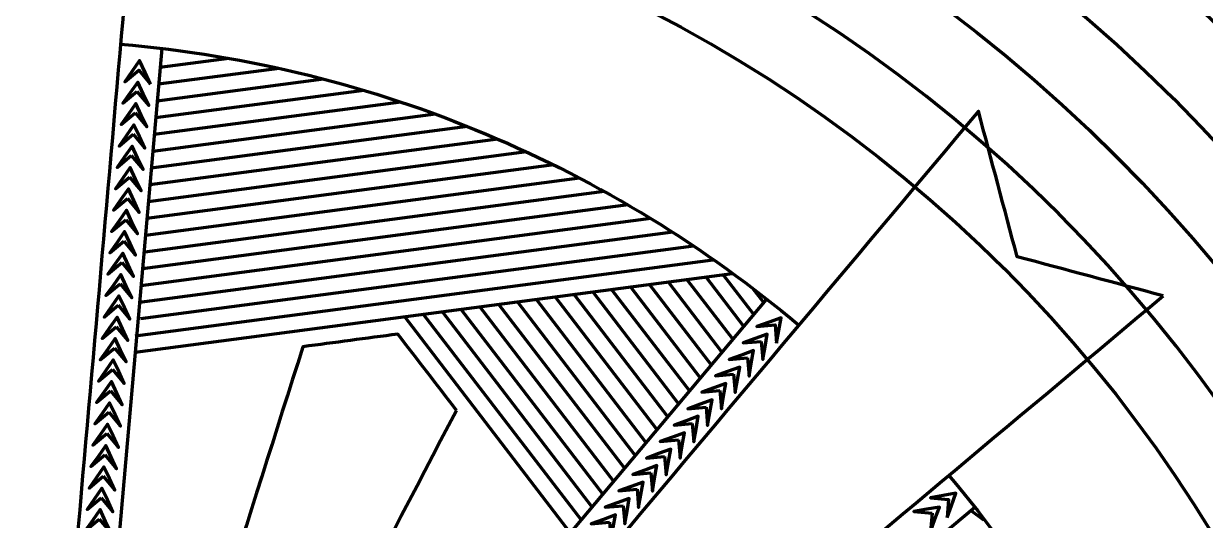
# Model space of a CAD drawing. Header units: inches. Extents: x -151 to 18, y -59 to 24.
# Drawn here: x -52.99 to -41.48, y 12.31 to 17.15 of the extents above; entities that cross this region are included whole.
import ezdxf

# ---------------------------------------------------------------- set-up
doc = ezdxf.new("R2010")
doc.units = ezdxf.units.IN
doc.header["$MEASUREMENT"] = 0
doc.layers.add('Layer 1', color=7, linetype='Continuous')

msp = doc.modelspace()

# ---------------------------------------------------------------- linework, layer by layer
at = {"layer": 'Layer 1', "color": 7, "lineweight": 70}
msp.add_open_spline([(-36.299, 5.116), (-36.299, 5.116), (-36.299, -10.879), (-36.299, -10.879), (-36.299, -10.879), (-41.895, -13.197), (-47.49, -15.515), (-53.085, -17.833), (-53.085, -17.833), (-58.683, -15.51), (-64.281, -13.188), (-69.878, -10.865), (-69.878, -10.865), (-69.878, -10.865), (-69.878, 5.116), (-69.878, 5.116), (-69.878, 5.116), (-69.878, 14.389), (-62.361, 21.906), (-53.089, 21.906), (-53.089, 21.906), (-43.816, 21.906), (-36.299, 14.389), (-36.299, 5.116)], degree=3, knots=[0, 0, 0, 0, 0.142857, 0.142857, 0.142857, 0.142857, 0.285714, 0.285714, 0.285714, 0.285714, 0.428571, 0.428571, 0.428571, 0.428571, 0.571429, 0.571429, 0.571429, 0.571429, 0.714286, 0.714286, 0.714286, 0.714286, 1, 1, 1, 1], dxfattribs=at)
at = {"layer": 'Layer 1', "color": 114, "lineweight": 70}
for points, knots in [([(-69.07, 5.116), (-69.07, 13.943), (-61.915, 21.098), (-53.089, 21.098), (-53.089, 21.098), (-44.263, 21.098), (-37.107, 13.943), (-37.107, 5.116)], [0, 0, 0, 0, 0.333333, 0.333333, 0.333333, 0.333333, 1, 1, 1, 1]), ([(-68.28, 5.116), (-68.28, 13.506), (-61.479, 20.308), (-53.089, 20.308), (-53.089, 20.308), (-44.699, 20.308), (-37.898, 13.506), (-37.898, 5.116)], [0, 0, 0, 0, 0.333333, 0.333333, 0.333333, 0.333333, 1, 1, 1, 1]), ([(-53.431, 9.121), (-53.657, 11.731), (-53.884, 14.341), (-54.111, 16.951), (-54.111, 16.951), (-54.189, 17.855), (-54.268, 18.76), (-54.346, 19.664), (-54.346, 19.664), (-53.924, 19.419), (-53.501, 19.175), (-53.078, 18.929), (-53.078, 18.929), (-52.654, 19.175), (-52.23, 19.419), (-51.806, 19.664), (-51.806, 19.664), (-52.114, 16.151), (-52.422, 12.638), (-52.732, 9.123)], [0, 0, 0, 0, 0.166667, 0.166667, 0.166667, 0.166667, 0.333333, 0.333333, 0.333333, 0.333333, 0.5, 0.5, 0.5, 0.5, 0.666667, 0.666667, 0.666667, 0.666667, 1, 1, 1, 1]), ([(-38.69, 5.117), (-38.69, 13.069), (-45.137, 19.515), (-53.089, 19.515), (-53.089, 19.515), (-61.041, 19.515), (-67.487, 13.069), (-67.487, 5.117), (-67.487, 5.117), (-67.487, 5.117), (-67.487, 5.117), (-67.487, 5.117), (-67.487, 5.117), (-67.487, 5.117), (-67.487, 5.121), (-67.487, 5.121), (-67.487, 5.121), (-67.487, 5.121), (-67.487, -10.861), (-67.487, -10.861), (-67.487, -10.861), (-67.487, -10.861), (-66.709, -10.861), (-66.709, -10.861), (-66.709, -10.861), (-66.709, -10.861), (-66.709, 5.121), (-66.709, 5.121)], [0, 0, 0, 0, 0.125, 0.125, 0.125, 0.125, 0.25, 0.25, 0.25, 0.25, 0.375, 0.375, 0.375, 0.375, 0.5, 0.5, 0.5, 0.5, 0.625, 0.625, 0.625, 0.625, 0.75, 0.75, 0.75, 0.75, 1, 1, 1, 1]), ([(-66.709, 5.117), (-66.709, 12.653), (-60.625, 18.762), (-53.089, 18.762), (-53.089, 18.762), (-45.553, 18.762), (-39.443, 12.653), (-39.443, 5.117)], [0, 0, 0, 0, 0.333333, 0.333333, 0.333333, 0.333333, 1, 1, 1, 1]), ([(-51.752, 16.562), (-51.752, 16.562), (-51.866, 16.698), (-51.866, 16.698), (-51.866, 16.698), (-51.866, 16.698), (-52.003, 16.583), (-52.003, 16.583), (-52.003, 16.583), (-52.003, 16.583), (-51.93, 16.687), (-51.93, 16.687), (-51.93, 16.687), (-51.93, 16.687), (-51.858, 16.79), (-51.858, 16.79), (-51.858, 16.79), (-51.858, 16.79), (-51.805, 16.676), (-51.805, 16.676), (-51.805, 16.676), (-51.805, 16.676), (-51.752, 16.562), (-51.752, 16.562)], [0, 0, 0, 0, 0.142857, 0.142857, 0.142857, 0.142857, 0.285714, 0.285714, 0.285714, 0.285714, 0.428571, 0.428571, 0.428571, 0.428571, 0.571429, 0.571429, 0.571429, 0.571429, 0.714286, 0.714286, 0.714286, 0.714286, 1, 1, 1, 1]), ([(-51.884, 16.49), (-51.884, 16.49), (-52.021, 16.375), (-52.021, 16.375), (-52.021, 16.375), (-52.021, 16.375), (-51.949, 16.478), (-51.949, 16.478), (-51.949, 16.478), (-51.949, 16.478), (-51.876, 16.582), (-51.876, 16.582), (-51.876, 16.582), (-51.876, 16.582), (-51.823, 16.468), (-51.823, 16.468), (-51.823, 16.468), (-51.823, 16.468), (-51.77, 16.353), (-51.77, 16.353), (-51.77, 16.353), (-51.77, 16.353), (-51.884, 16.49), (-51.884, 16.49)], [0, 0, 0, 0, 0.142857, 0.142857, 0.142857, 0.142857, 0.285714, 0.285714, 0.285714, 0.285714, 0.428571, 0.428571, 0.428571, 0.428571, 0.571429, 0.571429, 0.571429, 0.571429, 0.714286, 0.714286, 0.714286, 0.714286, 1, 1, 1, 1]), ([(-51.903, 16.282), (-51.903, 16.282), (-52.039, 16.167), (-52.039, 16.167), (-52.039, 16.167), (-52.039, 16.167), (-51.967, 16.27), (-51.967, 16.27), (-51.967, 16.27), (-51.967, 16.27), (-51.895, 16.373), (-51.895, 16.373), (-51.895, 16.373), (-51.895, 16.373), (-51.842, 16.259), (-51.842, 16.259), (-51.842, 16.259), (-51.842, 16.259), (-51.788, 16.145), (-51.788, 16.145), (-51.788, 16.145), (-51.788, 16.145), (-51.903, 16.282), (-51.903, 16.282)], [0, 0, 0, 0, 0.142857, 0.142857, 0.142857, 0.142857, 0.285714, 0.285714, 0.285714, 0.285714, 0.428571, 0.428571, 0.428571, 0.428571, 0.571429, 0.571429, 0.571429, 0.571429, 0.714286, 0.714286, 0.714286, 0.714286, 1, 1, 1, 1]), ([(-41.892, 14.5), (-44.594, 12.235), (-47.297, 9.968), (-49.999, 7.702), (-49.999, 7.702), (-50.073, 7.791), (-50.153, 7.878), (-50.237, 7.961), (-50.237, 7.961), (-50.32, 8.043), (-50.405, 8.122), (-50.495, 8.196), (-50.495, 8.196), (-48.226, 10.897), (-45.958, 13.597), (-43.69, 16.298), (-43.69, 16.298), (-43.564, 15.825), (-43.439, 15.353), (-43.313, 14.881), (-43.313, 14.881), (-42.839, 14.754), (-42.366, 14.627), (-41.892, 14.5)], [0, 0, 0, 0, 0.142857, 0.142857, 0.142857, 0.142857, 0.285714, 0.285714, 0.285714, 0.285714, 0.428571, 0.428571, 0.428571, 0.428571, 0.571429, 0.571429, 0.571429, 0.571429, 0.714286, 0.714286, 0.714286, 0.714286, 1, 1, 1, 1]), ([(-51.921, 16.073), (-51.921, 16.073), (-52.058, 15.959), (-52.058, 15.959), (-52.058, 15.959), (-52.058, 15.959), (-51.985, 16.062), (-51.985, 16.062), (-51.985, 16.062), (-51.985, 16.062), (-51.913, 16.165), (-51.913, 16.165), (-51.913, 16.165), (-51.913, 16.165), (-51.86, 16.051), (-51.86, 16.051), (-51.86, 16.051), (-51.86, 16.051), (-51.807, 15.937), (-51.807, 15.937), (-51.807, 15.937), (-51.807, 15.937), (-51.921, 16.073), (-51.921, 16.073)], [0, 0, 0, 0, 0.142857, 0.142857, 0.142857, 0.142857, 0.285714, 0.285714, 0.285714, 0.285714, 0.428571, 0.428571, 0.428571, 0.428571, 0.571429, 0.571429, 0.571429, 0.571429, 0.714286, 0.714286, 0.714286, 0.714286, 1, 1, 1, 1]), ([(-51.939, 15.865), (-51.939, 15.865), (-52.076, 15.751), (-52.076, 15.751), (-52.076, 15.751), (-52.076, 15.751), (-52.004, 15.854), (-52.004, 15.854), (-52.004, 15.854), (-52.004, 15.854), (-51.931, 15.957), (-51.931, 15.957), (-51.931, 15.957), (-51.931, 15.957), (-51.878, 15.843), (-51.878, 15.843), (-51.878, 15.843), (-51.878, 15.843), (-51.825, 15.729), (-51.825, 15.729), (-51.825, 15.729), (-51.825, 15.729), (-51.939, 15.865), (-51.939, 15.865)], [0, 0, 0, 0, 0.142857, 0.142857, 0.142857, 0.142857, 0.285714, 0.285714, 0.285714, 0.285714, 0.428571, 0.428571, 0.428571, 0.428571, 0.571429, 0.571429, 0.571429, 0.571429, 0.714286, 0.714286, 0.714286, 0.714286, 1, 1, 1, 1]), ([(-51.958, 15.657), (-51.958, 15.657), (-52.094, 15.543), (-52.094, 15.543), (-52.094, 15.543), (-52.094, 15.543), (-52.022, 15.646), (-52.022, 15.646), (-52.022, 15.646), (-52.022, 15.646), (-51.95, 15.749), (-51.95, 15.749), (-51.95, 15.749), (-51.95, 15.749), (-51.897, 15.635), (-51.897, 15.635), (-51.897, 15.635), (-51.897, 15.635), (-51.843, 15.521), (-51.843, 15.521), (-51.843, 15.521), (-51.843, 15.521), (-51.958, 15.657), (-51.958, 15.657)], [0, 0, 0, 0, 0.142857, 0.142857, 0.142857, 0.142857, 0.285714, 0.285714, 0.285714, 0.285714, 0.428571, 0.428571, 0.428571, 0.428571, 0.571429, 0.571429, 0.571429, 0.571429, 0.714286, 0.714286, 0.714286, 0.714286, 1, 1, 1, 1]), ([(-51.976, 15.449), (-51.976, 15.449), (-52.113, 15.335), (-52.113, 15.335), (-52.113, 15.335), (-52.113, 15.335), (-52.04, 15.438), (-52.04, 15.438), (-52.04, 15.438), (-52.04, 15.438), (-51.968, 15.541), (-51.968, 15.541), (-51.968, 15.541), (-51.968, 15.541), (-51.915, 15.427), (-51.915, 15.427), (-51.915, 15.427), (-51.915, 15.427), (-51.862, 15.313), (-51.862, 15.313), (-51.862, 15.313), (-51.862, 15.313), (-51.976, 15.449), (-51.976, 15.449)], [0, 0, 0, 0, 0.142857, 0.142857, 0.142857, 0.142857, 0.285714, 0.285714, 0.285714, 0.285714, 0.428571, 0.428571, 0.428571, 0.428571, 0.571429, 0.571429, 0.571429, 0.571429, 0.714286, 0.714286, 0.714286, 0.714286, 1, 1, 1, 1]), ([(-51.994, 15.241), (-51.994, 15.241), (-52.131, 15.126), (-52.131, 15.126), (-52.131, 15.126), (-52.131, 15.126), (-52.059, 15.23), (-52.059, 15.23), (-52.059, 15.23), (-52.059, 15.23), (-51.986, 15.333), (-51.986, 15.333), (-51.986, 15.333), (-51.986, 15.333), (-51.933, 15.219), (-51.933, 15.219), (-51.933, 15.219), (-51.933, 15.219), (-51.88, 15.104), (-51.88, 15.104), (-51.88, 15.104), (-51.88, 15.104), (-51.994, 15.241), (-51.994, 15.241)], [0, 0, 0, 0, 0.142857, 0.142857, 0.142857, 0.142857, 0.285714, 0.285714, 0.285714, 0.285714, 0.428571, 0.428571, 0.428571, 0.428571, 0.571429, 0.571429, 0.571429, 0.571429, 0.714286, 0.714286, 0.714286, 0.714286, 1, 1, 1, 1]), ([(-52.013, 15.033), (-52.013, 15.033), (-52.149, 14.918), (-52.149, 14.918), (-52.149, 14.918), (-52.149, 14.918), (-52.077, 15.021), (-52.077, 15.021), (-52.077, 15.021), (-52.077, 15.021), (-52.005, 15.125), (-52.005, 15.125), (-52.005, 15.125), (-52.005, 15.125), (-51.951, 15.01), (-51.951, 15.01), (-51.951, 15.01), (-51.951, 15.01), (-51.898, 14.896), (-51.898, 14.896), (-51.898, 14.896), (-51.898, 14.896), (-52.013, 15.033), (-52.013, 15.033)], [0, 0, 0, 0, 0.142857, 0.142857, 0.142857, 0.142857, 0.285714, 0.285714, 0.285714, 0.285714, 0.428571, 0.428571, 0.428571, 0.428571, 0.571429, 0.571429, 0.571429, 0.571429, 0.714286, 0.714286, 0.714286, 0.714286, 1, 1, 1, 1]), ([(-52.031, 14.825), (-52.031, 14.825), (-52.168, 14.71), (-52.168, 14.71), (-52.168, 14.71), (-52.168, 14.71), (-52.095, 14.813), (-52.095, 14.813), (-52.095, 14.813), (-52.095, 14.813), (-52.023, 14.916), (-52.023, 14.916), (-52.023, 14.916), (-52.023, 14.916), (-51.97, 14.802), (-51.97, 14.802), (-51.97, 14.802), (-51.97, 14.802), (-51.917, 14.688), (-51.917, 14.688), (-51.917, 14.688), (-51.917, 14.688), (-52.031, 14.825), (-52.031, 14.825)], [0, 0, 0, 0, 0.142857, 0.142857, 0.142857, 0.142857, 0.285714, 0.285714, 0.285714, 0.285714, 0.428571, 0.428571, 0.428571, 0.428571, 0.571429, 0.571429, 0.571429, 0.571429, 0.714286, 0.714286, 0.714286, 0.714286, 1, 1, 1, 1]), ([(-52.049, 14.616), (-52.049, 14.616), (-52.186, 14.502), (-52.186, 14.502), (-52.186, 14.502), (-52.186, 14.502), (-52.114, 14.605), (-52.114, 14.605), (-52.114, 14.605), (-52.114, 14.605), (-52.041, 14.708), (-52.041, 14.708), (-52.041, 14.708), (-52.041, 14.708), (-51.988, 14.594), (-51.988, 14.594), (-51.988, 14.594), (-51.988, 14.594), (-51.935, 14.48), (-51.935, 14.48), (-51.935, 14.48), (-51.935, 14.48), (-52.049, 14.616), (-52.049, 14.616)], [0, 0, 0, 0, 0.142857, 0.142857, 0.142857, 0.142857, 0.285714, 0.285714, 0.285714, 0.285714, 0.428571, 0.428571, 0.428571, 0.428571, 0.571429, 0.571429, 0.571429, 0.571429, 0.714286, 0.714286, 0.714286, 0.714286, 1, 1, 1, 1]), ([(-52.068, 14.408), (-52.068, 14.408), (-52.204, 14.294), (-52.204, 14.294), (-52.204, 14.294), (-52.204, 14.294), (-52.132, 14.397), (-52.132, 14.397), (-52.132, 14.397), (-52.132, 14.397), (-52.06, 14.5), (-52.06, 14.5), (-52.06, 14.5), (-52.06, 14.5), (-52.006, 14.386), (-52.006, 14.386), (-52.006, 14.386), (-52.006, 14.386), (-51.953, 14.272), (-51.953, 14.272), (-51.953, 14.272), (-51.953, 14.272), (-52.068, 14.408), (-52.068, 14.408)], [0, 0, 0, 0, 0.142857, 0.142857, 0.142857, 0.142857, 0.285714, 0.285714, 0.285714, 0.285714, 0.428571, 0.428571, 0.428571, 0.428571, 0.571429, 0.571429, 0.571429, 0.571429, 0.714286, 0.714286, 0.714286, 0.714286, 1, 1, 1, 1]), ([(-52.086, 14.2), (-52.086, 14.2), (-52.222, 14.086), (-52.222, 14.086), (-52.222, 14.086), (-52.222, 14.086), (-52.15, 14.189), (-52.15, 14.189), (-52.15, 14.189), (-52.15, 14.189), (-52.078, 14.292), (-52.078, 14.292), (-52.078, 14.292), (-52.078, 14.292), (-52.025, 14.178), (-52.025, 14.178), (-52.025, 14.178), (-52.025, 14.178), (-51.972, 14.064), (-51.972, 14.064), (-51.972, 14.064), (-51.972, 14.064), (-52.086, 14.2), (-52.086, 14.2)], [0, 0, 0, 0, 0.142857, 0.142857, 0.142857, 0.142857, 0.285714, 0.285714, 0.285714, 0.285714, 0.428571, 0.428571, 0.428571, 0.428571, 0.571429, 0.571429, 0.571429, 0.571429, 0.714286, 0.714286, 0.714286, 0.714286, 1, 1, 1, 1]), ([(-45.655, 14.039), (-45.655, 14.039), (-45.67, 14.217), (-45.67, 14.217), (-45.67, 14.217), (-45.67, 14.217), (-45.848, 14.201), (-45.848, 14.201), (-45.848, 14.201), (-45.848, 14.201), (-45.729, 14.244), (-45.729, 14.244), (-45.729, 14.244), (-45.729, 14.244), (-45.611, 14.287), (-45.611, 14.287), (-45.611, 14.287), (-45.611, 14.287), (-45.633, 14.163), (-45.633, 14.163), (-45.633, 14.163), (-45.633, 14.163), (-45.655, 14.039), (-45.655, 14.039)], [0, 0, 0, 0, 0.142857, 0.142857, 0.142857, 0.142857, 0.285714, 0.285714, 0.285714, 0.285714, 0.428571, 0.428571, 0.428571, 0.428571, 0.571429, 0.571429, 0.571429, 0.571429, 0.714286, 0.714286, 0.714286, 0.714286, 1, 1, 1, 1]), ([(-52.104, 13.992), (-52.104, 13.992), (-52.241, 13.877), (-52.241, 13.877), (-52.241, 13.877), (-52.241, 13.877), (-52.169, 13.981), (-52.169, 13.981), (-52.169, 13.981), (-52.169, 13.981), (-52.096, 14.084), (-52.096, 14.084), (-52.096, 14.084), (-52.096, 14.084), (-52.043, 13.97), (-52.043, 13.97), (-52.043, 13.97), (-52.043, 13.97), (-51.99, 13.856), (-51.99, 13.856), (-51.99, 13.856), (-51.99, 13.856), (-52.104, 13.992), (-52.104, 13.992)], [0, 0, 0, 0, 0.142857, 0.142857, 0.142857, 0.142857, 0.285714, 0.285714, 0.285714, 0.285714, 0.428571, 0.428571, 0.428571, 0.428571, 0.571429, 0.571429, 0.571429, 0.571429, 0.714286, 0.714286, 0.714286, 0.714286, 1, 1, 1, 1]), ([(-48.774, 13.385), (-49.591, 11.818), (-50.407, 10.252), (-51.223, 8.684), (-51.223, 8.684), (-51.327, 8.738), (-51.432, 8.788), (-51.54, 8.833), (-51.54, 8.833), (-51.647, 8.877), (-51.756, 8.918), (-51.868, 8.953), (-51.868, 8.953), (-51.335, 10.637), (-50.802, 12.321), (-50.269, 14.004), (-50.269, 14.004), (-49.96, 14.046), (-49.651, 14.086), (-49.343, 14.127), (-49.343, 14.127), (-49.153, 13.88), (-48.964, 13.633), (-48.774, 13.385)], [0, 0, 0, 0, 0.142857, 0.142857, 0.142857, 0.142857, 0.285714, 0.285714, 0.285714, 0.285714, 0.428571, 0.428571, 0.428571, 0.428571, 0.571429, 0.571429, 0.571429, 0.571429, 0.714286, 0.714286, 0.714286, 0.714286, 1, 1, 1, 1]), ([(-45.805, 14.057), (-45.805, 14.057), (-45.982, 14.041), (-45.982, 14.041), (-45.982, 14.041), (-45.982, 14.041), (-45.864, 14.084), (-45.864, 14.084), (-45.864, 14.084), (-45.864, 14.084), (-45.746, 14.127), (-45.746, 14.127), (-45.746, 14.127), (-45.746, 14.127), (-45.767, 14.003), (-45.767, 14.003), (-45.767, 14.003), (-45.767, 14.003), (-45.789, 13.879), (-45.789, 13.879), (-45.789, 13.879), (-45.789, 13.879), (-45.805, 14.057), (-45.805, 14.057)], [0, 0, 0, 0, 0.142857, 0.142857, 0.142857, 0.142857, 0.285714, 0.285714, 0.285714, 0.285714, 0.428571, 0.428571, 0.428571, 0.428571, 0.571429, 0.571429, 0.571429, 0.571429, 0.714286, 0.714286, 0.714286, 0.714286, 1, 1, 1, 1]), ([(-45.939, 13.897), (-45.939, 13.897), (-46.117, 13.881), (-46.117, 13.881), (-46.117, 13.881), (-46.117, 13.881), (-45.998, 13.924), (-45.998, 13.924), (-45.998, 13.924), (-45.998, 13.924), (-45.88, 13.967), (-45.88, 13.967), (-45.88, 13.967), (-45.88, 13.967), (-45.902, 13.843), (-45.902, 13.843), (-45.902, 13.843), (-45.902, 13.843), (-45.924, 13.719), (-45.924, 13.719), (-45.924, 13.719), (-45.924, 13.719), (-45.939, 13.897), (-45.939, 13.897)], [0, 0, 0, 0, 0.142857, 0.142857, 0.142857, 0.142857, 0.285714, 0.285714, 0.285714, 0.285714, 0.428571, 0.428571, 0.428571, 0.428571, 0.571429, 0.571429, 0.571429, 0.571429, 0.714286, 0.714286, 0.714286, 0.714286, 1, 1, 1, 1]), ([(-52.123, 13.784), (-52.123, 13.784), (-52.259, 13.669), (-52.259, 13.669), (-52.259, 13.669), (-52.259, 13.669), (-52.187, 13.772), (-52.187, 13.772), (-52.187, 13.772), (-52.187, 13.772), (-52.115, 13.876), (-52.115, 13.876), (-52.115, 13.876), (-52.115, 13.876), (-52.061, 13.762), (-52.061, 13.762), (-52.061, 13.762), (-52.061, 13.762), (-52.008, 13.647), (-52.008, 13.647), (-52.008, 13.647), (-52.008, 13.647), (-52.123, 13.784), (-52.123, 13.784)], [0, 0, 0, 0, 0.142857, 0.142857, 0.142857, 0.142857, 0.285714, 0.285714, 0.285714, 0.285714, 0.428571, 0.428571, 0.428571, 0.428571, 0.571429, 0.571429, 0.571429, 0.571429, 0.714286, 0.714286, 0.714286, 0.714286, 1, 1, 1, 1]), ([(-46.074, 13.737), (-46.074, 13.737), (-46.251, 13.721), (-46.251, 13.721), (-46.251, 13.721), (-46.251, 13.721), (-46.133, 13.764), (-46.133, 13.764), (-46.133, 13.764), (-46.133, 13.764), (-46.014, 13.807), (-46.014, 13.807), (-46.014, 13.807), (-46.014, 13.807), (-46.036, 13.683), (-46.036, 13.683), (-46.036, 13.683), (-46.036, 13.683), (-46.058, 13.559), (-46.058, 13.559), (-46.058, 13.559), (-46.058, 13.559), (-46.074, 13.737), (-46.074, 13.737)], [0, 0, 0, 0, 0.142857, 0.142857, 0.142857, 0.142857, 0.285714, 0.285714, 0.285714, 0.285714, 0.428571, 0.428571, 0.428571, 0.428571, 0.571429, 0.571429, 0.571429, 0.571429, 0.714286, 0.714286, 0.714286, 0.714286, 1, 1, 1, 1]), ([(-52.141, 13.576), (-52.141, 13.576), (-52.277, 13.461), (-52.277, 13.461), (-52.277, 13.461), (-52.277, 13.461), (-52.205, 13.564), (-52.205, 13.564), (-52.205, 13.564), (-52.205, 13.564), (-52.133, 13.667), (-52.133, 13.667), (-52.133, 13.667), (-52.133, 13.667), (-52.08, 13.553), (-52.08, 13.553), (-52.08, 13.553), (-52.08, 13.553), (-52.027, 13.439), (-52.027, 13.439), (-52.027, 13.439), (-52.027, 13.439), (-52.141, 13.576), (-52.141, 13.576)], [0, 0, 0, 0, 0.142857, 0.142857, 0.142857, 0.142857, 0.285714, 0.285714, 0.285714, 0.285714, 0.428571, 0.428571, 0.428571, 0.428571, 0.571429, 0.571429, 0.571429, 0.571429, 0.714286, 0.714286, 0.714286, 0.714286, 1, 1, 1, 1]), ([(-46.208, 13.577), (-46.208, 13.577), (-46.385, 13.561), (-46.385, 13.561), (-46.385, 13.561), (-46.385, 13.561), (-46.267, 13.604), (-46.267, 13.604), (-46.267, 13.604), (-46.267, 13.604), (-46.149, 13.647), (-46.149, 13.647), (-46.149, 13.647), (-46.149, 13.647), (-46.171, 13.523), (-46.171, 13.523), (-46.171, 13.523), (-46.171, 13.523), (-46.192, 13.399), (-46.192, 13.399), (-46.192, 13.399), (-46.192, 13.399), (-46.208, 13.577), (-46.208, 13.577)], [0, 0, 0, 0, 0.142857, 0.142857, 0.142857, 0.142857, 0.285714, 0.285714, 0.285714, 0.285714, 0.428571, 0.428571, 0.428571, 0.428571, 0.571429, 0.571429, 0.571429, 0.571429, 0.714286, 0.714286, 0.714286, 0.714286, 1, 1, 1, 1]), ([(-46.342, 13.417), (-46.342, 13.417), (-46.52, 13.401), (-46.52, 13.401), (-46.52, 13.401), (-46.52, 13.401), (-46.401, 13.444), (-46.401, 13.444), (-46.401, 13.444), (-46.401, 13.444), (-46.283, 13.487), (-46.283, 13.487), (-46.283, 13.487), (-46.283, 13.487), (-46.305, 13.363), (-46.305, 13.363), (-46.305, 13.363), (-46.305, 13.363), (-46.327, 13.239), (-46.327, 13.239), (-46.327, 13.239), (-46.327, 13.239), (-46.342, 13.417), (-46.342, 13.417)], [0, 0, 0, 0, 0.142857, 0.142857, 0.142857, 0.142857, 0.285714, 0.285714, 0.285714, 0.285714, 0.428571, 0.428571, 0.428571, 0.428571, 0.571429, 0.571429, 0.571429, 0.571429, 0.714286, 0.714286, 0.714286, 0.714286, 1, 1, 1, 1]), ([(-52.159, 13.367), (-52.159, 13.367), (-52.296, 13.253), (-52.296, 13.253), (-52.296, 13.253), (-52.296, 13.253), (-52.224, 13.356), (-52.224, 13.356), (-52.224, 13.356), (-52.224, 13.356), (-52.151, 13.459), (-52.151, 13.459), (-52.151, 13.459), (-52.151, 13.459), (-52.098, 13.345), (-52.098, 13.345), (-52.098, 13.345), (-52.098, 13.345), (-52.045, 13.231), (-52.045, 13.231), (-52.045, 13.231), (-52.045, 13.231), (-52.159, 13.367), (-52.159, 13.367)], [0, 0, 0, 0, 0.142857, 0.142857, 0.142857, 0.142857, 0.285714, 0.285714, 0.285714, 0.285714, 0.428571, 0.428571, 0.428571, 0.428571, 0.571429, 0.571429, 0.571429, 0.571429, 0.714286, 0.714286, 0.714286, 0.714286, 1, 1, 1, 1]), ([(-52.178, 13.159), (-52.178, 13.159), (-52.314, 13.045), (-52.314, 13.045), (-52.314, 13.045), (-52.314, 13.045), (-52.242, 13.148), (-52.242, 13.148), (-52.242, 13.148), (-52.242, 13.148), (-52.17, 13.251), (-52.17, 13.251), (-52.17, 13.251), (-52.17, 13.251), (-52.116, 13.137), (-52.116, 13.137), (-52.116, 13.137), (-52.116, 13.137), (-52.063, 13.023), (-52.063, 13.023), (-52.063, 13.023), (-52.063, 13.023), (-52.178, 13.159), (-52.178, 13.159)], [0, 0, 0, 0, 0.142857, 0.142857, 0.142857, 0.142857, 0.285714, 0.285714, 0.285714, 0.285714, 0.428571, 0.428571, 0.428571, 0.428571, 0.571429, 0.571429, 0.571429, 0.571429, 0.714286, 0.714286, 0.714286, 0.714286, 1, 1, 1, 1]), ([(-46.477, 13.257), (-46.477, 13.257), (-46.654, 13.241), (-46.654, 13.241), (-46.654, 13.241), (-46.654, 13.241), (-46.536, 13.284), (-46.536, 13.284), (-46.536, 13.284), (-46.536, 13.284), (-46.418, 13.327), (-46.418, 13.327), (-46.418, 13.327), (-46.418, 13.327), (-46.439, 13.203), (-46.439, 13.203), (-46.439, 13.203), (-46.439, 13.203), (-46.461, 13.079), (-46.461, 13.079), (-46.461, 13.079), (-46.461, 13.079), (-46.477, 13.257), (-46.477, 13.257)], [0, 0, 0, 0, 0.142857, 0.142857, 0.142857, 0.142857, 0.285714, 0.285714, 0.285714, 0.285714, 0.428571, 0.428571, 0.428571, 0.428571, 0.571429, 0.571429, 0.571429, 0.571429, 0.714286, 0.714286, 0.714286, 0.714286, 1, 1, 1, 1]), ([(-46.611, 13.097), (-46.611, 13.097), (-46.789, 13.081), (-46.789, 13.081), (-46.789, 13.081), (-46.789, 13.081), (-46.67, 13.124), (-46.67, 13.124), (-46.67, 13.124), (-46.67, 13.124), (-46.552, 13.167), (-46.552, 13.167), (-46.552, 13.167), (-46.552, 13.167), (-46.574, 13.043), (-46.574, 13.043), (-46.574, 13.043), (-46.574, 13.043), (-46.596, 12.919), (-46.596, 12.919), (-46.596, 12.919), (-46.596, 12.919), (-46.611, 13.097), (-46.611, 13.097)], [0, 0, 0, 0, 0.142857, 0.142857, 0.142857, 0.142857, 0.285714, 0.285714, 0.285714, 0.285714, 0.428571, 0.428571, 0.428571, 0.428571, 0.571429, 0.571429, 0.571429, 0.571429, 0.714286, 0.714286, 0.714286, 0.714286, 1, 1, 1, 1]), ([(-52.196, 12.951), (-52.196, 12.951), (-52.332, 12.837), (-52.332, 12.837), (-52.332, 12.837), (-52.332, 12.837), (-52.26, 12.94), (-52.26, 12.94), (-52.26, 12.94), (-52.26, 12.94), (-52.188, 13.043), (-52.188, 13.043), (-52.188, 13.043), (-52.188, 13.043), (-52.135, 12.929), (-52.135, 12.929), (-52.135, 12.929), (-52.135, 12.929), (-52.082, 12.815), (-52.082, 12.815), (-52.082, 12.815), (-52.082, 12.815), (-52.196, 12.951), (-52.196, 12.951)], [0, 0, 0, 0, 0.142857, 0.142857, 0.142857, 0.142857, 0.285714, 0.285714, 0.285714, 0.285714, 0.428571, 0.428571, 0.428571, 0.428571, 0.571429, 0.571429, 0.571429, 0.571429, 0.714286, 0.714286, 0.714286, 0.714286, 1, 1, 1, 1]), ([(-46.746, 12.937), (-46.746, 12.937), (-46.923, 12.921), (-46.923, 12.921), (-46.923, 12.921), (-46.923, 12.921), (-46.805, 12.964), (-46.805, 12.964), (-46.805, 12.964), (-46.805, 12.964), (-46.686, 13.007), (-46.686, 13.007), (-46.686, 13.007), (-46.686, 13.007), (-46.708, 12.883), (-46.708, 12.883), (-46.708, 12.883), (-46.708, 12.883), (-46.73, 12.759), (-46.73, 12.759), (-46.73, 12.759), (-46.73, 12.759), (-46.746, 12.937), (-46.746, 12.937)], [0, 0, 0, 0, 0.142857, 0.142857, 0.142857, 0.142857, 0.285714, 0.285714, 0.285714, 0.285714, 0.428571, 0.428571, 0.428571, 0.428571, 0.571429, 0.571429, 0.571429, 0.571429, 0.714286, 0.714286, 0.714286, 0.714286, 1, 1, 1, 1]), ([(-52.214, 12.743), (-52.214, 12.743), (-52.351, 12.629), (-52.351, 12.629), (-52.351, 12.629), (-52.351, 12.629), (-52.279, 12.732), (-52.279, 12.732), (-52.279, 12.732), (-52.279, 12.732), (-52.206, 12.835), (-52.206, 12.835), (-52.206, 12.835), (-52.206, 12.835), (-52.153, 12.721), (-52.153, 12.721), (-52.153, 12.721), (-52.153, 12.721), (-52.1, 12.607), (-52.1, 12.607), (-52.1, 12.607), (-52.1, 12.607), (-52.214, 12.743), (-52.214, 12.743)], [0, 0, 0, 0, 0.142857, 0.142857, 0.142857, 0.142857, 0.285714, 0.285714, 0.285714, 0.285714, 0.428571, 0.428571, 0.428571, 0.428571, 0.571429, 0.571429, 0.571429, 0.571429, 0.714286, 0.714286, 0.714286, 0.714286, 1, 1, 1, 1]), ([(-46.88, 12.777), (-46.88, 12.777), (-47.057, 12.761), (-47.057, 12.761), (-47.057, 12.761), (-47.057, 12.761), (-46.939, 12.804), (-46.939, 12.804), (-46.939, 12.804), (-46.939, 12.804), (-46.821, 12.847), (-46.821, 12.847), (-46.821, 12.847), (-46.821, 12.847), (-46.843, 12.723), (-46.843, 12.723), (-46.843, 12.723), (-46.843, 12.723), (-46.864, 12.599), (-46.864, 12.599), (-46.864, 12.599), (-46.864, 12.599), (-46.88, 12.777), (-46.88, 12.777)], [0, 0, 0, 0, 0.142857, 0.142857, 0.142857, 0.142857, 0.285714, 0.285714, 0.285714, 0.285714, 0.428571, 0.428571, 0.428571, 0.428571, 0.571429, 0.571429, 0.571429, 0.571429, 0.714286, 0.714286, 0.714286, 0.714286, 1, 1, 1, 1]), ([(-47.014, 12.617), (-47.014, 12.617), (-47.192, 12.601), (-47.192, 12.601), (-47.192, 12.601), (-47.192, 12.601), (-47.073, 12.644), (-47.073, 12.644), (-47.073, 12.644), (-47.073, 12.644), (-46.955, 12.687), (-46.955, 12.687), (-46.955, 12.687), (-46.955, 12.687), (-46.977, 12.563), (-46.977, 12.563), (-46.977, 12.563), (-46.977, 12.563), (-46.999, 12.439), (-46.999, 12.439), (-46.999, 12.439), (-46.999, 12.439), (-47.014, 12.617), (-47.014, 12.617)], [0, 0, 0, 0, 0.142857, 0.142857, 0.142857, 0.142857, 0.285714, 0.285714, 0.285714, 0.285714, 0.428571, 0.428571, 0.428571, 0.428571, 0.571429, 0.571429, 0.571429, 0.571429, 0.714286, 0.714286, 0.714286, 0.714286, 1, 1, 1, 1]), ([(-52.233, 12.535), (-52.233, 12.535), (-52.369, 12.42), (-52.369, 12.42), (-52.369, 12.42), (-52.369, 12.42), (-52.297, 12.524), (-52.297, 12.524), (-52.297, 12.524), (-52.297, 12.524), (-52.225, 12.627), (-52.225, 12.627), (-52.225, 12.627), (-52.225, 12.627), (-52.171, 12.513), (-52.171, 12.513), (-52.171, 12.513), (-52.171, 12.513), (-52.118, 12.398), (-52.118, 12.398), (-52.118, 12.398), (-52.118, 12.398), (-52.233, 12.535), (-52.233, 12.535)], [0, 0, 0, 0, 0.142857, 0.142857, 0.142857, 0.142857, 0.285714, 0.285714, 0.285714, 0.285714, 0.428571, 0.428571, 0.428571, 0.428571, 0.571429, 0.571429, 0.571429, 0.571429, 0.714286, 0.714286, 0.714286, 0.714286, 1, 1, 1, 1]), ([(-43.996, 12.341), (-43.996, 12.341), (-43.981, 12.518), (-43.981, 12.518), (-43.981, 12.518), (-43.981, 12.518), (-44.158, 12.534), (-44.158, 12.534), (-44.158, 12.534), (-44.158, 12.534), (-44.034, 12.556), (-44.034, 12.556), (-44.034, 12.556), (-44.034, 12.556), (-43.91, 12.578), (-43.91, 12.578), (-43.91, 12.578), (-43.91, 12.578), (-43.953, 12.459), (-43.953, 12.459), (-43.953, 12.459), (-43.953, 12.459), (-43.996, 12.341), (-43.996, 12.341)], [0, 0, 0, 0, 0.142857, 0.142857, 0.142857, 0.142857, 0.285714, 0.285714, 0.285714, 0.285714, 0.428571, 0.428571, 0.428571, 0.428571, 0.571429, 0.571429, 0.571429, 0.571429, 0.714286, 0.714286, 0.714286, 0.714286, 1, 1, 1, 1]), ([(-47.149, 12.457), (-47.149, 12.457), (-47.326, 12.441), (-47.326, 12.441), (-47.326, 12.441), (-47.326, 12.441), (-47.208, 12.484), (-47.208, 12.484), (-47.208, 12.484), (-47.208, 12.484), (-47.09, 12.527), (-47.09, 12.527), (-47.09, 12.527), (-47.09, 12.527), (-47.111, 12.403), (-47.111, 12.403), (-47.111, 12.403), (-47.111, 12.403), (-47.133, 12.279), (-47.133, 12.279), (-47.133, 12.279), (-47.133, 12.279), (-47.149, 12.457), (-47.149, 12.457)], [0, 0, 0, 0, 0.142857, 0.142857, 0.142857, 0.142857, 0.285714, 0.285714, 0.285714, 0.285714, 0.428571, 0.428571, 0.428571, 0.428571, 0.571429, 0.571429, 0.571429, 0.571429, 0.714286, 0.714286, 0.714286, 0.714286, 1, 1, 1, 1]), ([(-44.141, 12.384), (-44.141, 12.384), (-44.318, 12.4), (-44.318, 12.4), (-44.318, 12.4), (-44.318, 12.4), (-44.194, 12.422), (-44.194, 12.422), (-44.194, 12.422), (-44.194, 12.422), (-44.07, 12.444), (-44.07, 12.444), (-44.07, 12.444), (-44.07, 12.444), (-44.113, 12.325), (-44.113, 12.325), (-44.113, 12.325), (-44.113, 12.325), (-44.157, 12.207), (-44.157, 12.207), (-44.157, 12.207), (-44.157, 12.207), (-44.141, 12.384), (-44.141, 12.384)], [0, 0, 0, 0, 0.142857, 0.142857, 0.142857, 0.142857, 0.285714, 0.285714, 0.285714, 0.285714, 0.428571, 0.428571, 0.428571, 0.428571, 0.571429, 0.571429, 0.571429, 0.571429, 0.714286, 0.714286, 0.714286, 0.714286, 1, 1, 1, 1]), ([(-52.251, 12.327), (-52.251, 12.327), (-52.387, 12.212), (-52.387, 12.212), (-52.387, 12.212), (-52.387, 12.212), (-52.315, 12.315), (-52.315, 12.315), (-52.315, 12.315), (-52.315, 12.315), (-52.243, 12.419), (-52.243, 12.419), (-52.243, 12.419), (-52.243, 12.419), (-52.19, 12.304), (-52.19, 12.304), (-52.19, 12.304), (-52.19, 12.304), (-52.136, 12.19), (-52.136, 12.19), (-52.136, 12.19), (-52.136, 12.19), (-52.251, 12.327), (-52.251, 12.327)], [0, 0, 0, 0, 0.142857, 0.142857, 0.142857, 0.142857, 0.285714, 0.285714, 0.285714, 0.285714, 0.428571, 0.428571, 0.428571, 0.428571, 0.571429, 0.571429, 0.571429, 0.571429, 0.714286, 0.714286, 0.714286, 0.714286, 1, 1, 1, 1]), ([(-47.283, 12.297), (-47.283, 12.297), (-47.461, 12.281), (-47.461, 12.281), (-47.461, 12.281), (-47.461, 12.281), (-47.342, 12.324), (-47.342, 12.324), (-47.342, 12.324), (-47.342, 12.324), (-47.224, 12.367), (-47.224, 12.367), (-47.224, 12.367), (-47.224, 12.367), (-47.246, 12.243), (-47.246, 12.243), (-47.246, 12.243), (-47.246, 12.243), (-47.268, 12.119), (-47.268, 12.119), (-47.268, 12.119), (-47.268, 12.119), (-47.283, 12.297), (-47.283, 12.297)], [0, 0, 0, 0, 0.142857, 0.142857, 0.142857, 0.142857, 0.285714, 0.285714, 0.285714, 0.285714, 0.428571, 0.428571, 0.428571, 0.428571, 0.571429, 0.571429, 0.571429, 0.571429, 0.714286, 0.714286, 0.714286, 0.714286, 1, 1, 1, 1])]:
    msp.add_open_spline(points, degree=3, knots=knots, dxfattribs=at)
for points in [[(-52.044, 16.951), (-49.539, 16.735), (-47.257, 15.742), (-45.439, 14.215)], [(-51.643, 16.909), (-51.643, 16.909), (-52.331, 9.068), (-52.331, 9.068)], [(-50.989, 16.812), (-50.989, 16.812), (-51.66, 16.724), (-51.66, 16.724)], [(-50.501, 16.715), (-50.501, 16.715), (-51.674, 16.561), (-51.674, 16.561)], [(-50.067, 16.61), (-50.067, 16.61), (-51.688, 16.397), (-51.688, 16.397)], [(-49.674, 16.501), (-49.674, 16.501), (-51.703, 16.234), (-51.703, 16.234)], [(-49.313, 16.387), (-49.313, 16.387), (-51.717, 16.07), (-51.717, 16.07)], [(-48.978, 16.269), (-48.978, 16.269), (-51.731, 15.907), (-51.731, 15.907)], [(-48.665, 16.149), (-48.665, 16.149), (-51.745, 15.743), (-51.745, 15.743)], [(-48.37, 16.026), (-48.37, 16.026), (-51.759, 15.58), (-51.759, 15.58)], [(-48.091, 15.901), (-48.091, 15.901), (-51.774, 15.416), (-51.774, 15.416)], [(-47.826, 15.775), (-47.826, 15.775), (-51.788, 15.253), (-51.788, 15.253)], [(-47.574, 15.646), (-47.574, 15.646), (-51.802, 15.089), (-51.802, 15.089)], [(-47.333, 15.516), (-47.333, 15.516), (-51.809, 14.927), (-51.809, 14.927)], [(-47.102, 15.385), (-47.102, 15.385), (-51.83, 14.763), (-51.83, 14.763)], [(-46.88, 15.253), (-46.88, 15.253), (-51.845, 14.599), (-51.845, 14.599)], [(-46.667, 15.119), (-46.667, 15.119), (-51.859, 14.436), (-51.859, 14.436)], [(-46.466, 14.984), (-46.466, 14.984), (-51.849, 14.275), (-51.849, 14.275)], [(-46.275, 14.848), (-46.275, 14.848), (-51.901, 14.107), (-51.901, 14.107)], [(-46.089, 14.714), (-46.089, 14.714), (-51.901, 13.949), (-51.901, 13.949)], [(-46.185, 13.95), (-46.185, 13.95), (-46.709, 14.633), (-46.709, 14.633)], [(-46.08, 14.076), (-46.08, 14.076), (-46.526, 14.657), (-46.526, 14.657)], [(-45.975, 14.201), (-45.975, 14.201), (-46.342, 14.681), (-46.342, 14.681)], [(-45.877, 14.318), (-45.877, 14.318), (-46.173, 14.703), (-46.173, 14.703)], [(-46.713, 13.321), (-46.713, 13.321), (-47.626, 14.512), (-47.626, 14.512)], [(-46.607, 13.447), (-46.607, 13.447), (-47.443, 14.536), (-47.443, 14.536)], [(-46.502, 13.573), (-46.502, 13.573), (-47.259, 14.56), (-47.259, 14.56)], [(-46.396, 13.699), (-46.396, 13.699), (-47.076, 14.584), (-47.076, 14.584)], [(-46.291, 13.824), (-46.291, 13.824), (-46.893, 14.609), (-46.893, 14.609)], [(-45.784, 14.439), (-45.784, 14.439), (-45.887, 14.573), (-45.887, 14.573)], [(-50.819, 8.436), (-50.819, 8.436), (-45.754, 14.465), (-45.754, 14.465)], [(-47.24, 12.693), (-47.24, 12.693), (-48.543, 14.391), (-48.543, 14.391)], [(-47.134, 12.818), (-47.134, 12.818), (-48.36, 14.415), (-48.36, 14.415)], [(-47.029, 12.944), (-47.029, 12.944), (-48.176, 14.44), (-48.176, 14.44)], [(-46.924, 13.07), (-46.924, 13.07), (-47.993, 14.464), (-47.993, 14.464)], [(-46.818, 13.196), (-46.818, 13.196), (-47.81, 14.488), (-47.81, 14.488)], [(-47.662, 12.19), (-47.662, 12.19), (-49.277, 14.295), (-49.277, 14.295)], [(-47.556, 12.315), (-47.556, 12.315), (-49.093, 14.319), (-49.093, 14.319)], [(-47.451, 12.441), (-47.451, 12.441), (-48.91, 14.343), (-48.91, 14.343)], [(-47.345, 12.567), (-47.345, 12.567), (-48.727, 14.367), (-48.727, 14.367)], [(-43.977, 12.752), (-42.449, 10.934), (-41.457, 8.651), (-41.242, 6.146)], [(-43.724, 12.439), (-43.724, 12.439), (-45.877, 10.634), (-45.877, 10.634)], [(-43.754, 12.405), (-43.754, 12.405), (-43.641, 12.319), (-43.641, 12.319)]]:
    msp.add_open_spline(points, degree=3, dxfattribs=at)

doc.saveas('drawing.dxf')
